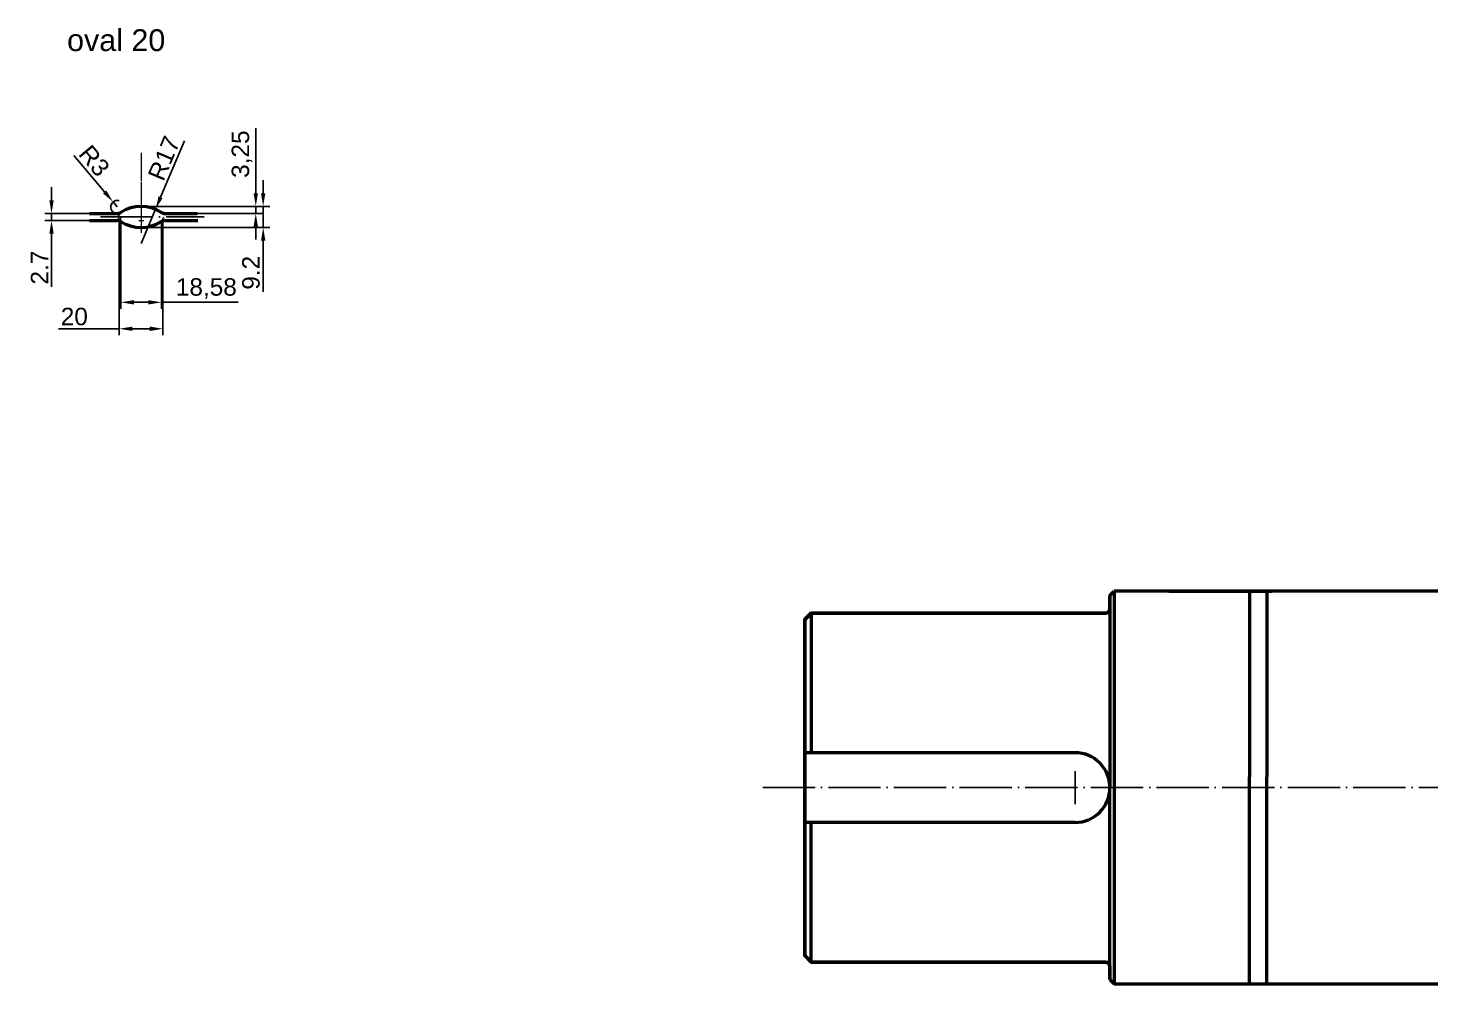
# Model space of a CAD drawing. Header units: millimetres. Extents: x 1526 to 31626, y -4643 to 9189.
# Drawn here: x 4902 to 5546, y 197 to 635 of the extents above; entities that cross this region are included whole.
import ezdxf

# ---------------------------------------------------------------- set-up
doc = ezdxf.new("R2010")
doc.units = ezdxf.units.MM
doc.linetypes.add('ACAD_ISO04W100', pattern=[30, 24, -3, 0, -3])
for name, color, linetype, lineweight in [('êîíòóðíàÿ', 7, 'Continuous', 53), ('контурная', 7, 'Continuous', 50), ('осевые', 1, 'ACAD_ISO04W100', 25), ('тонкая', 7, 'Continuous', 20), ('тонкий', 7, 'Continuous', 20)]:
    doc.layers.add(name, color=color, linetype=linetype, lineweight=lineweight)
doc.styles.add('s2v4', font='arial.ttf', dxfattribs={"height": 8})
doc.styles.get("Standard").update_dxf_attribs({"font": 'arial.ttf'})
doc.dimstyles.new('s2v4', dxfattribs={"dimtxt": 8, "dimasz": 6, "dimexe": 3, "dimexo": 0, "dimgap": 1.5, "dimtad": 1, "dimtxsty": 'Standard', "dimcen": 2.5, "dimadec": 0, "dimazin": 0, "dimtfac": 1, "dimtmove": 0, "dimatfit": 3, "dimfxl": 1, "dimarcsym": 0})

# ---------------------------------------------------------------- blocks, each defined once
blk = doc.blocks.new('*D136')
at = {"layer": 'Defpoints', "color": 0, "transparency": 16777216}
for p in [(4944.06, 547.24), (4964.05, 547.24), (4944.06, 497.57)]:
    blk.add_point(p, dxfattribs=at)
at = {"layer": 'тонкий', "color": 0, "lineweight": -2, "transparency": 16777216}
for p, q in [((4944.06, 547.24), (4944.06, 494.57)), ((4964.05, 547.24), (4964.05, 494.57)), ((4944.06, 497.57), (4916.15, 497.57)), ((4958.05, 497.57), (4950.06, 497.57))]:
    blk.add_line(p, q, dxfattribs=at)
at = {"layer": 'тонкий', "color": 0, "transparency": 16777216}
for points in [[(4950.06, 498.57), (4950.06, 496.57), (4944.06, 497.57)], [(4958.05, 498.57), (4958.05, 496.57), (4964.05, 497.57)]]:
    blk.add_solid(points, dxfattribs=at)
at = {"layer": 'тонкий', "color": 0, "transparency": 16777216, "insert": (4923.43, 503.15), "char_height": 8, "attachment_point": 5}
blk.add_mtext('20', dxfattribs=at)
blk = doc.blocks.new('*D144')
at = {"layer": 'Defpoints', "color": 0, "transparency": 16777216}
for p in [(4954.06, 553.69), (5006.65, 553.69), (4970.08, 550.44)]:
    blk.add_point(p, dxfattribs=at)
at = {"layer": 'тонкий', "color": 0, "lineweight": -2, "transparency": 16777216}
for p, q in [((5006.65, 559.69), (5006.65, 589.52)), ((4954.06, 553.69), (5009.65, 553.69)), ((5006.65, 550.44), (5006.65, 553.69)), ((4970.08, 550.44), (5009.65, 550.44)), ((5006.65, 544.44), (5006.65, 538.44))]:
    blk.add_line(p, q, dxfattribs=at)
at = {"layer": 'тонкий', "color": 0, "transparency": 16777216}
for points in [[(5005.65, 559.69), (5007.65, 559.69), (5006.65, 553.69)], [(5005.65, 544.44), (5007.65, 544.44), (5006.65, 550.44)]]:
    blk.add_solid(points, dxfattribs=at)
at = {"layer": 'тонкий', "color": 0, "transparency": 16777216, "insert": (5000.34, 577.61), "char_height": 8, "attachment_point": 5, "rotation": 90}
blk.add_mtext('3,25', dxfattribs=at)
blk = doc.blocks.new('*D145')
at = {"layer": 'Defpoints', "color": 0, "transparency": 16777216}
for p in [(4985.56, 553.69), (4954.06, 543.99), (5010.06, 543.99)]:
    blk.add_point(p, dxfattribs=at)
at = {"layer": 'тонкий', "color": 0, "lineweight": -2, "transparency": 16777216}
for p, q in [((5010.06, 559.69), (5010.06, 565.69)), ((4985.56, 553.69), (5013.06, 553.69)), ((5010.06, 553.69), (5010.06, 543.99)), ((4954.06, 543.99), (5013.06, 543.99)), ((5010.06, 537.99), (5010.06, 514.51))]:
    blk.add_line(p, q, dxfattribs=at)
at = {"layer": 'тонкий', "color": 0, "transparency": 16777216}
for points in [[(5009.06, 559.69), (5011.06, 559.69), (5010.06, 553.69)], [(5009.06, 537.99), (5011.06, 537.99), (5010.06, 543.99)]]:
    blk.add_solid(points, dxfattribs=at)
at = {"layer": 'тонкий', "color": 0, "transparency": 16777216, "insert": (5004.48, 523.25), "char_height": 8, "attachment_point": 5, "rotation": 90}
blk.add_mtext('9.2', dxfattribs=at)
blk = doc.blocks.new('*D146')
at = {"layer": 'Defpoints', "color": 0, "transparency": 16777216}
for p in [(4912.97, 547.24), (4933.3, 550.44), (4933.3, 547.24)]:
    blk.add_point(p, dxfattribs=at)
at = {"layer": 'тонкий', "color": 0, "lineweight": -2, "transparency": 16777216}
for p, q in [((4912.97, 556.44), (4912.97, 562.44)), ((4933.3, 550.44), (4909.97, 550.44)), ((4933.3, 547.24), (4909.97, 547.24)), ((4912.97, 550.44), (4912.97, 547.24)), ((4912.97, 541.24), (4912.97, 516.76))]:
    blk.add_line(p, q, dxfattribs=at)
at = {"layer": 'тонкий', "color": 0, "transparency": 16777216}
for points in [[(4911.97, 556.44), (4913.97, 556.44), (4912.97, 550.44)], [(4911.97, 541.24), (4913.97, 541.24), (4912.97, 547.24)]]:
    blk.add_solid(points, dxfattribs=at)
at = {"layer": 'тонкий', "color": 0, "transparency": 16777216, "insert": (4907.46, 525.61), "char_height": 8, "attachment_point": 5, "rotation": 90}
blk.add_mtext('2.7', dxfattribs=at)
blk = doc.blocks.new('*D147')
at = {"layer": 'Defpoints', "color": 0, "transparency": 16777216}
for p in [(4960.67, 552.35), (4954.06, 536.69)]:
    blk.add_point(p, dxfattribs=at)
at = {"layer": 'тонкий', "color": 0, "lineweight": -2, "transparency": 16777216}
for p, q in [((4973.93, 583.78), (4963, 557.88)), ((4954.06, 536.69), (4960.67, 552.35))]:
    blk.add_line(p, q, dxfattribs=at)
at = {"layer": 'тонкий', "color": 0, "transparency": 16777216}
blk.add_solid([(4962.08, 558.27), (4963.92, 557.49), (4960.67, 552.35)], dxfattribs=at)
at = {"layer": 'тонкий', "color": 0, "transparency": 16777216, "insert": (4964.55, 575.74), "char_height": 8, "attachment_point": 5, "rotation": 67.12267}
blk.add_mtext('R17', dxfattribs=at)
blk = doc.blocks.new('*D148')
at = {"layer": 'Defpoints', "color": 0, "transparency": 16777216}
for p in [(4941.19, 555.73), (4943.13, 553.44)]:
    blk.add_point(p, dxfattribs=at)
at = {"layer": 'тонкий', "color": 0, "lineweight": -2, "transparency": 16777216}
for p, q in [((4923.19, 577.05), (4937.32, 560.32)), ((4943.13, 553.44), (4941.19, 555.73))]:
    blk.add_line(p, q, dxfattribs=at)
blk.add_arc((4943.13, 553.44), 3, 72.88747, 270, dxfattribs=at)
at = {"layer": 'тонкий', "color": 0, "transparency": 16777216}
blk.add_solid([(4938.09, 560.96), (4936.56, 559.67), (4941.19, 555.73)], dxfattribs=at)
at = {"layer": 'тонкий', "color": 0, "transparency": 16777216, "insert": (4932.59, 574.58), "char_height": 8, "attachment_point": 5, "rotation": 310.18325}
blk.add_mtext('R3', dxfattribs=at)
blk = doc.blocks.new('*D149')
at = {"layer": 'Defpoints', "color": 0, "transparency": 16777216}
for p in [(4944.77, 546.75), (4963.35, 546.75), (4963.35, 509.69)]:
    blk.add_point(p, dxfattribs=at)
at = {"layer": 'тонкий', "color": 0, "lineweight": -2, "transparency": 16777216}
for p, q in [((4944.77, 546.75), (4944.77, 506.69)), ((4963.35, 546.75), (4963.35, 506.69)), ((4950.77, 509.69), (4957.35, 509.69)), ((4963.35, 509.69), (4998.61, 509.69))]:
    blk.add_line(p, q, dxfattribs=at)
at = {"layer": 'тонкий', "color": 0, "transparency": 16777216}
for points in [[(4950.77, 510.69), (4950.77, 508.69), (4944.77, 509.69)], [(4957.35, 510.69), (4957.35, 508.69), (4963.35, 509.69)]]:
    blk.add_solid(points, dxfattribs=at)
at = {"layer": 'тонкий', "color": 0, "transparency": 16777216, "insert": (4983.98, 516), "char_height": 8, "attachment_point": 5}
blk.add_mtext('18,58', dxfattribs=at)

msp = doc.modelspace()

# ---------------------------------------------------------------- linework, layer by layer
at = {"layer": 'êîíòóðíàÿ'}
for points in [[(5258.4492, 287.2447), (5258.4492, 364.2447), (5261.4492, 367.2447), (5396.44883, 367.2447, 0.414213562), (5398.44883, 369.2447), (5398.44883, 375.2447)], [(5258.4492, 287.2447), (5258.4492, 210.2447), (5261.4492, 207.2447), (5396.44883, 207.2447, -0.414213562), (5398.44883, 205.2447), (5398.44883, 199.25229)]]:
    msp.add_lwpolyline(points, format="xyb", dxfattribs=at)
at = {"layer": 'контурная'}
for p, q in [((4930.36157, 550.43917), (4943.12826, 550.43917)), ((4930.36157, 547.23917), (4943.12826, 547.23917)), ((4964.98575, 550.43917), (4979.81687, 550.43917)), ((4964.98575, 547.23917), (4980.07087, 547.23917)), ((5398.44883, 375.2447), (5400.44883, 377.2447)), ((5568.44883, 377.2447), (5400.44883, 377.2447)), ((5400.44883, 377.2447), (5400.44883, 197.25229)), ((5425.44883, 377.2447), (5458.44883, 377.2447)), ((5431.77385, 377.2447), (5464.77385, 377.2447)), ((5453.39331, 377.2447), (5461.39331, 377.2447)), ((5462.44883, 377.2447), (5462.44883, 292.2447)), ((5462.44883, 377.2447), (5470.44883, 377.2447)), ((5464.77385, 377.2447), (5472.77385, 377.2447)), ((5470.44883, 377.2447), (5470.44883, 292.2447)), ((5261.4492, 367.2447), (5261.4492, 303.2447)), ((5398.44883, 369.2447), (5398.44883, 287.2447)), ((5382.44883, 303.2447), (5258.4492, 303.2447)), ((5462.44883, 197.25229), (5462.44883, 292.2447)), ((5470.44883, 197.25229), (5470.44883, 292.2447)), ((5398.44883, 205.2447), (5398.44883, 287.2447)), ((5382.44883, 271.2447), (5258.4492, 271.2447)), ((5261.4492, 207.2447), (5261.4492, 271.2447)), ((5398.44883, 199.25229), (5400.44883, 197.25229)), ((5400.44883, 197.25229), (5568.44883, 197.25229))]:
    msp.add_line(p, q, dxfattribs=at)
for centre, radius, start, end in [((4954.057, 536.68917), 17, 56.87705979, 123.12294021), ((4943.12826, 553.43917), 3, 270, 303.12294021), ((4943.12826, 544.23917), 3, 56.87705979, 90), ((4964.98575, 553.43917), 3, 236.87705979, 270), ((4964.98575, 544.23917), 3, 90, 123.12294021), ((4954.057, 560.98917), 17, 236.87705979, 303.12294021), ((5382.44883, 287.2447), 16, 0, 90), ((5382.44883, 287.2447), 16, 270, 0)]:
    msp.add_arc(centre, radius, start, end, dxfattribs=at)
at = {"layer": 'осевые'}
for p, q in [((4935.51257, 548.83917), (4982.91458, 548.83917)), ((5382.44883, 281.1609), (5382.44883, 294.83235)), ((5382.44883, 293.3285), (5382.44883, 279.65704)), ((5239.19236, 287.2447), (6577.06963, 287.2447))]:
    msp.add_line(p, q, dxfattribs=at)
at = {"layer": 'тонкая'}
msp.add_line((4952.97275, 547.23917), (4955.27287, 547.23917), dxfattribs=at)
at = {"layer": 'тонкий'}
for p, q in [((4954.057, 578.24209), (4954.057, 565.31891)), ((4954.057, 564.96891), (4954.057, 541.48942)), ((4943.5801, 548.83917), (4944.76757, 550.92667)), ((4944.76757, 546.75167), (4943.5801, 548.83917)), ((4944.06013, 547.23917), (4944.06013, 547.68886)), ((4944.76757, 546.75167), (4944.76757, 548.83917)), ((4963.34644, 546.75167), (4964.53391, 548.83917)), ((4964.05388, 547.23917), (4964.05388, 547.82523))]:
    msp.add_line(p, q, dxfattribs=at)

# ---------------------------------------------------------------- texts
at = {"layer": 'тонкая', "style": 's2v4'}
msp.add_text('oval 20', height=10, dxfattribs=at).set_placement((4920.11611, 624.87342))

# ---------------------------------------------------------------- dimensions: what is measured, and where the dimension line sits
at = {"layer": 'тонкий'}
dim = msp.add_linear_dim(base=(5006.65052, 553.68917), p1=(4970.08143, 550.43917), p2=(4954.057, 553.68917), angle=90, dimstyle='s2v4', dxfattribs=at)
dim.commit()
dim.dimension.update_dxf_attribs({"geometry": '*D144', "text_midpoint": (5006.65052, 577.60663), "dimtype": 160})
for center, mpoint, picture, middle in [((4954.057, 536.68917), (4960.66591, 552.35194), '*D147', (4964.54747, 575.7407)), ((4943.12826, 553.43917), (4941.19256, 555.73112), '*D148', (4932.58862, 574.5779))]:
    dim = msp.add_radius_dim(center=center, mpoint=mpoint, dimstyle='s2v4', dxfattribs=at)
    dim.commit()
    dim.dimension.update_dxf_attribs({"geometry": picture, "text_midpoint": middle})
for base, p1, p2, text, picture, middle in [((4912.97422, 547.23917), (4933.30069, 550.43917), (4933.30069, 547.23917), '2.7', '*D146', (4912.97422, 525.61028)), ((5010.06378, 543.98917), (4985.557, 553.68917), (4954.057, 543.98917), '9.2', '*D145', (5010.06378, 523.2477))]:
    dim = msp.add_linear_dim(base=base, p1=p1, p2=p2, angle=90, text=text, dimstyle='s2v4', dxfattribs=at)
    dim.commit()
    dim.dimension.update_dxf_attribs({"geometry": picture, "text_midpoint": middle, "dimtype": 160})
dim = msp.add_linear_dim(base=(4944.06013, 497.56836), p1=(4964.05388, 547.23917), p2=(4944.06013, 547.23917), dimstyle='s2v4', override={"dimdec": 0}, dxfattribs=at)
dim.commit()
dim.dimension.update_dxf_attribs({"geometry": '*D136', "text_midpoint": (4923.43053, 497.56836), "dimtype": 160})
dim = msp.add_linear_dim(base=(4963.34644, 509.69462), p1=(4944.76757, 546.75167), p2=(4963.34644, 546.75167), dimstyle='s2v4', dxfattribs=at)
dim.commit()
dim.dimension.update_dxf_attribs({"geometry": '*D149', "text_midpoint": (4983.97604, 509.69462), "dimtype": 160})

doc.saveas('drawing.dxf')
